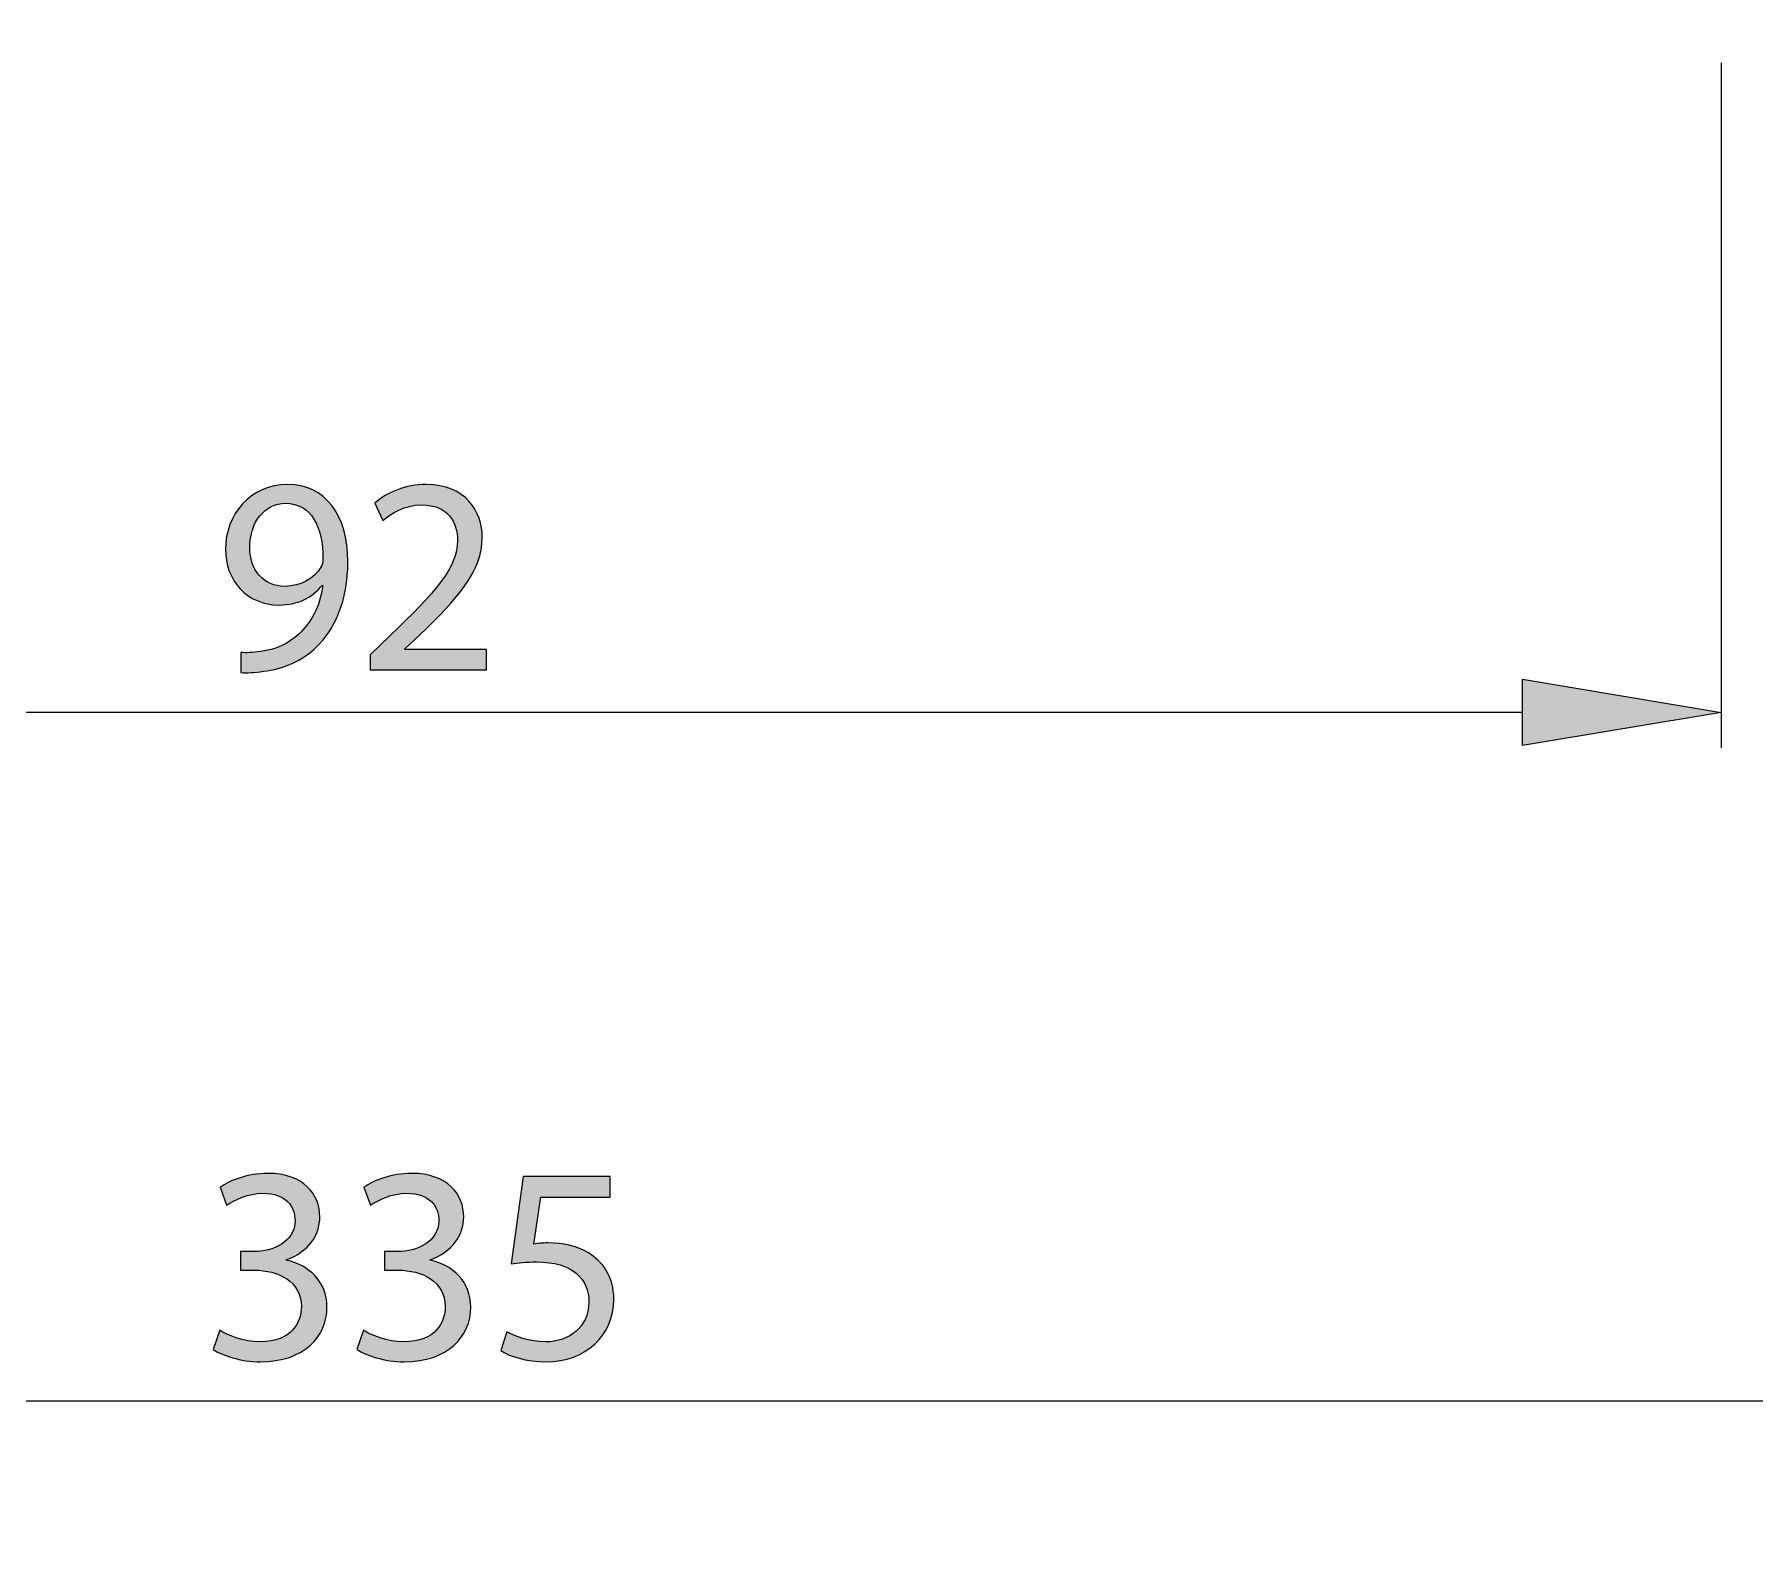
# Model space of a CAD drawing. Header units: inches. Extents: x 0.54 to 10.46, y 0.74 to 7.76.
# Drawn here: x 3.96 to 5.021, y 3.69 to 4.625 of the extents above; entities that cross this region are included whole.
import ezdxf

# ---------------------------------------------------------------- set-up
doc = ezdxf.new("R2010")
doc.units = ezdxf.units.IN
doc.header["$MEASUREMENT"] = 0
doc.layers.add('BG', color=7, linetype='Continuous')
doc.layers.add('MCG-INT-4FT', color=7, linetype='Continuous')

# ---------------------------------------------------------------- blocks, each defined once
blk = doc.blocks.new('block 2')
at = {"layer": 'BG', "true_color": 0xffffff}
h = blk.add_hatch(color=7, dxfattribs=at)
h.dxf.hatch_style = 2
edge = h.paths.add_edge_path()
edge.add_spline(control_points=[(10.296, 0.9061), (10.296, 0.9061), (0.8711, 0.9061), (0.8711, 0.9061), (0.8702, 0.9061), (0.8694, 0.9069), (0.8694, 0.9079), (0.8694, 0.9079), (0.8694, 7.5922), (0.8694, 7.5922), (0.8694, 7.5931), (0.8702, 7.5939), (0.8711, 7.5939), (0.8711, 7.5939), (10.296, 7.5939), (10.296, 7.5939), (10.297, 7.5939), (10.2977, 7.5931), (10.2977, 7.5922), (10.2977, 7.5922), (10.2977, 0.9079), (10.2977, 0.9079), (10.2977, 0.9069), (10.297, 0.9061), (10.296, 0.9061)], knot_values=[0, 0, 0, 0, 1, 1, 1, 2, 2, 2, 3, 3, 3, 4, 4, 4, 5, 5, 5, 6, 6, 6, 7, 7, 7, 8, 8, 8, 8], degree=3, periodic=1)
h.paths.add_polyline_path([(0.8729, 0.9096), (10.2943, 0.9096), (10.2943, 7.5904), (0.8729, 7.5904)])
at = {"layer": 'BG', "lineweight": 0}
blk.add_open_spline([(10.296, 0.9061), (10.296, 0.9061), (0.8711, 0.9061), (0.8711, 0.9061), (0.8702, 0.9061), (0.8694, 0.9069), (0.8694, 0.9079), (0.8694, 0.9079), (0.8694, 7.5922), (0.8694, 7.5922), (0.8694, 7.5931), (0.8702, 7.5939), (0.8711, 7.5939), (0.8711, 7.5939), (10.296, 7.5939), (10.296, 7.5939), (10.297, 7.5939), (10.2977, 7.5931), (10.2977, 7.5922), (10.2977, 7.5922), (10.2977, 0.9079), (10.2977, 0.9079), (10.2977, 0.9069), (10.297, 0.9061), (10.296, 0.9061)], degree=3, knots=[0, 0, 0, 0, 1, 1, 1, 2, 2, 2, 3, 3, 3, 4, 4, 4, 5, 5, 5, 6, 6, 6, 7, 7, 7, 8, 8, 8, 8], dxfattribs=at)
blk = doc.blocks.new('block 62')
at = {"layer": 'BG', "true_color": 0xffffff}
h = blk.add_hatch(color=7, dxfattribs=at)
h.dxf.hatch_style = 2
edge = h.paths.add_edge_path()
edge.add_spline(control_points=[(10.4631, 0.739), (10.4631, 0.739), (0.5369, 0.739), (0.5369, 0.739), (0.5359, 0.739), (0.5352, 0.7398), (0.5352, 0.7407), (0.5352, 0.7407), (0.5352, 7.7593), (0.5352, 7.7593), (0.5352, 7.7602), (0.5359, 7.761), (0.5369, 7.761), (0.5369, 7.761), (10.4631, 7.761), (10.4631, 7.761), (10.4641, 7.761), (10.4648, 7.7602), (10.4648, 7.7593), (10.4648, 7.7593), (10.4648, 0.7407), (10.4648, 0.7407), (10.4648, 0.7398), (10.4641, 0.739), (10.4631, 0.739)], knot_values=[0, 0, 0, 0, 1, 1, 1, 2, 2, 2, 3, 3, 3, 4, 4, 4, 5, 5, 5, 6, 6, 6, 7, 7, 7, 8, 8, 8, 8], degree=3, periodic=1)
h.paths.add_polyline_path([(0.5386, 0.7425), (10.4614, 0.7425), (10.4614, 7.7575), (0.5386, 7.7575)])
at = {"layer": 'BG', "lineweight": 0}
blk.add_open_spline([(10.4631, 0.739), (10.4631, 0.739), (0.5369, 0.739), (0.5369, 0.739), (0.5359, 0.739), (0.5352, 0.7398), (0.5352, 0.7407), (0.5352, 0.7407), (0.5352, 7.7593), (0.5352, 7.7593), (0.5352, 7.7602), (0.5359, 7.761), (0.5369, 7.761), (0.5369, 7.761), (10.4631, 7.761), (10.4631, 7.761), (10.4641, 7.761), (10.4648, 7.7602), (10.4648, 7.7593), (10.4648, 7.7593), (10.4648, 0.7407), (10.4648, 0.7407), (10.4648, 0.7398), (10.4641, 0.739), (10.4631, 0.739)], degree=3, knots=[0, 0, 0, 0, 1, 1, 1, 2, 2, 2, 3, 3, 3, 4, 4, 4, 5, 5, 5, 6, 6, 6, 7, 7, 7, 8, 8, 8, 8], dxfattribs=at)
blk = doc.blocks.new('block 2016')
at = {"layer": 'MCG-INT-4FT', "color": 179, "lineweight": 5, "true_color": 0x231f20}
blk.add_lwpolyline([(6.9158, 3.7826), (1.56, 3.7826)], dxfattribs=at)
blk = doc.blocks.new('block 2020')
at = {"layer": 'MCG-INT-4FT', "true_color": 0x231f20}
h = blk.add_hatch(color=179, dxfattribs=at)
h.dxf.hatch_style = 2
edge = h.paths.add_edge_path()
edge.add_spline(control_points=[(4.0744, 3.8263), (4.0787, 3.8235), (4.0888, 3.8192), (4.0993, 3.8192), (4.1188, 3.8192), (4.1249, 3.8316), (4.1247, 3.841), (4.1246, 3.8567), (4.1104, 3.8634), (4.0957, 3.8634), (4.0957, 3.8634), (4.0872, 3.8634), (4.0872, 3.8634), (4.0872, 3.8634), (4.0872, 3.8749), (4.0872, 3.8749), (4.0872, 3.8749), (4.0957, 3.8749), (4.0957, 3.8749), (4.1068, 3.8749), (4.1208, 3.8806), (4.1208, 3.8939), (4.1208, 3.9029), (4.1151, 3.9108), (4.101, 3.9108), (4.092, 3.9108), (4.0834, 3.9068), (4.0786, 3.9034), (4.0786, 3.9034), (4.0746, 3.9145), (4.0746, 3.9145), (4.0805, 3.9188), (4.0919, 3.9231), (4.104, 3.9231), (4.1261, 3.9231), (4.1361, 3.91), (4.1361, 3.8963), (4.1361, 3.8847), (4.1292, 3.8749), (4.1154, 3.8698), (4.1154, 3.8698), (4.1154, 3.8695), (4.1154, 3.8695), (4.1292, 3.8667), (4.1405, 3.8564), (4.1405, 3.8406), (4.1405, 3.8226), (4.1265, 3.8069), (4.0995, 3.8069), (4.0869, 3.8069), (4.0758, 3.8109), (4.0703, 3.8145), (4.0703, 3.8145), (4.0744, 3.8263), (4.0744, 3.8263)], knot_values=[0, 0, 0, 0, 1, 1, 1, 2, 2, 2, 3, 3, 3, 4, 4, 4, 5, 5, 5, 6, 6, 6, 7, 7, 7, 8, 8, 8, 9, 9, 9, 10, 10, 10, 11, 11, 11, 12, 12, 12, 13, 13, 13, 14, 14, 14, 15, 15, 15, 16, 16, 16, 17, 17, 17, 18, 18, 18, 18], degree=3, periodic=1)
h = blk.add_hatch(color=179, dxfattribs=at)
h.dxf.hatch_style = 2
edge = h.paths.add_edge_path()
edge.add_spline(control_points=[(4.1631, 3.8263), (4.1674, 3.8235), (4.1775, 3.8192), (4.188, 3.8192), (4.2076, 3.8192), (4.2136, 3.8316), (4.2134, 3.841), (4.2133, 3.8567), (4.1991, 3.8634), (4.1844, 3.8634), (4.1844, 3.8634), (4.1759, 3.8634), (4.1759, 3.8634), (4.1759, 3.8634), (4.1759, 3.8749), (4.1759, 3.8749), (4.1759, 3.8749), (4.1844, 3.8749), (4.1844, 3.8749), (4.1955, 3.8749), (4.2095, 3.8806), (4.2095, 3.8939), (4.2095, 3.9029), (4.2038, 3.9108), (4.1898, 3.9108), (4.1808, 3.9108), (4.1721, 3.9068), (4.1673, 3.9034), (4.1673, 3.9034), (4.1633, 3.9145), (4.1633, 3.9145), (4.1692, 3.9188), (4.1806, 3.9231), (4.1927, 3.9231), (4.2148, 3.9231), (4.2249, 3.91), (4.2249, 3.8963), (4.2249, 3.8847), (4.2179, 3.8749), (4.2041, 3.8698), (4.2041, 3.8698), (4.2041, 3.8695), (4.2041, 3.8695), (4.2179, 3.8667), (4.2292, 3.8564), (4.2292, 3.8406), (4.2292, 3.8226), (4.2152, 3.8069), (4.1882, 3.8069), (4.1756, 3.8069), (4.1645, 3.8109), (4.159, 3.8145), (4.159, 3.8145), (4.1631, 3.8263), (4.1631, 3.8263)], knot_values=[0, 0, 0, 0, 1, 1, 1, 2, 2, 2, 3, 3, 3, 4, 4, 4, 5, 5, 5, 6, 6, 6, 7, 7, 7, 8, 8, 8, 9, 9, 9, 10, 10, 10, 11, 11, 11, 12, 12, 12, 13, 13, 13, 14, 14, 14, 15, 15, 15, 16, 16, 16, 17, 17, 17, 18, 18, 18, 18], degree=3, periodic=1)
h = blk.add_hatch(color=179, dxfattribs=at)
h.dxf.hatch_style = 2
edge = h.paths.add_edge_path()
edge.add_spline(control_points=[(4.3153, 3.9084), (4.3153, 3.9084), (4.2724, 3.9084), (4.2724, 3.9084), (4.2724, 3.9084), (4.2681, 3.8795), (4.2681, 3.8795), (4.2707, 3.8799), (4.2731, 3.8802), (4.2772, 3.8802), (4.2859, 3.8802), (4.2945, 3.8783), (4.3015, 3.8742), (4.3103, 3.8692), (4.3175, 3.8595), (4.3175, 3.8453), (4.3175, 3.8233), (4.3001, 3.8069), (4.2757, 3.8069), (4.2634, 3.8069), (4.253, 3.8104), (4.2477, 3.8138), (4.2477, 3.8138), (4.2515, 3.8254), (4.2515, 3.8254), (4.2562, 3.8226), (4.2653, 3.8192), (4.2755, 3.8192), (4.2899, 3.8192), (4.3021, 3.8285), (4.3021, 3.8436), (4.302, 3.8581), (4.2923, 3.8685), (4.2698, 3.8685), (4.2634, 3.8685), (4.2584, 3.8678), (4.2542, 3.8673), (4.2542, 3.8673), (4.2615, 3.9212), (4.2615, 3.9212), (4.2615, 3.9212), (4.3153, 3.9212), (4.3153, 3.9212), (4.3153, 3.9212), (4.3153, 3.9084), (4.3153, 3.9084)], knot_values=[0, 0, 0, 0, 1, 1, 1, 2, 2, 2, 3, 3, 3, 4, 4, 4, 5, 5, 5, 6, 6, 6, 7, 7, 7, 8, 8, 8, 9, 9, 9, 10, 10, 10, 11, 11, 11, 12, 12, 12, 13, 13, 13, 14, 14, 14, 15, 15, 15, 15], degree=3, periodic=1)
at = {"layer": 'MCG-INT-4FT', "lineweight": 0}
for points, knots in [([(4.0744, 3.8263), (4.0787, 3.8235), (4.0888, 3.8192), (4.0993, 3.8192), (4.1188, 3.8192), (4.1249, 3.8316), (4.1247, 3.841), (4.1246, 3.8567), (4.1104, 3.8634), (4.0957, 3.8634), (4.0957, 3.8634), (4.0872, 3.8634), (4.0872, 3.8634), (4.0872, 3.8634), (4.0872, 3.8749), (4.0872, 3.8749), (4.0872, 3.8749), (4.0957, 3.8749), (4.0957, 3.8749), (4.1068, 3.8749), (4.1208, 3.8806), (4.1208, 3.8939), (4.1208, 3.9029), (4.1151, 3.9108), (4.101, 3.9108), (4.092, 3.9108), (4.0834, 3.9068), (4.0786, 3.9034), (4.0786, 3.9034), (4.0746, 3.9145), (4.0746, 3.9145), (4.0805, 3.9188), (4.0919, 3.9231), (4.104, 3.9231), (4.1261, 3.9231), (4.1361, 3.91), (4.1361, 3.8963), (4.1361, 3.8847), (4.1292, 3.8749), (4.1154, 3.8698), (4.1154, 3.8698), (4.1154, 3.8695), (4.1154, 3.8695), (4.1292, 3.8667), (4.1405, 3.8564), (4.1405, 3.8406), (4.1405, 3.8226), (4.1265, 3.8069), (4.0995, 3.8069), (4.0869, 3.8069), (4.0758, 3.8109), (4.0703, 3.8145), (4.0703, 3.8145), (4.0744, 3.8263), (4.0744, 3.8263)], [0, 0, 0, 0, 1, 1, 1, 2, 2, 2, 3, 3, 3, 4, 4, 4, 5, 5, 5, 6, 6, 6, 7, 7, 7, 8, 8, 8, 9, 9, 9, 10, 10, 10, 11, 11, 11, 12, 12, 12, 13, 13, 13, 14, 14, 14, 15, 15, 15, 16, 16, 16, 17, 17, 17, 18, 18, 18, 18]), ([(4.1631, 3.8263), (4.1674, 3.8235), (4.1775, 3.8192), (4.188, 3.8192), (4.2076, 3.8192), (4.2136, 3.8316), (4.2134, 3.841), (4.2133, 3.8567), (4.1991, 3.8634), (4.1844, 3.8634), (4.1844, 3.8634), (4.1759, 3.8634), (4.1759, 3.8634), (4.1759, 3.8634), (4.1759, 3.8749), (4.1759, 3.8749), (4.1759, 3.8749), (4.1844, 3.8749), (4.1844, 3.8749), (4.1955, 3.8749), (4.2095, 3.8806), (4.2095, 3.8939), (4.2095, 3.9029), (4.2038, 3.9108), (4.1898, 3.9108), (4.1808, 3.9108), (4.1721, 3.9068), (4.1673, 3.9034), (4.1673, 3.9034), (4.1633, 3.9145), (4.1633, 3.9145), (4.1692, 3.9188), (4.1806, 3.9231), (4.1927, 3.9231), (4.2148, 3.9231), (4.2249, 3.91), (4.2249, 3.8963), (4.2249, 3.8847), (4.2179, 3.8749), (4.2041, 3.8698), (4.2041, 3.8698), (4.2041, 3.8695), (4.2041, 3.8695), (4.2179, 3.8667), (4.2292, 3.8564), (4.2292, 3.8406), (4.2292, 3.8226), (4.2152, 3.8069), (4.1882, 3.8069), (4.1756, 3.8069), (4.1645, 3.8109), (4.159, 3.8145), (4.159, 3.8145), (4.1631, 3.8263), (4.1631, 3.8263)], [0, 0, 0, 0, 1, 1, 1, 2, 2, 2, 3, 3, 3, 4, 4, 4, 5, 5, 5, 6, 6, 6, 7, 7, 7, 8, 8, 8, 9, 9, 9, 10, 10, 10, 11, 11, 11, 12, 12, 12, 13, 13, 13, 14, 14, 14, 15, 15, 15, 16, 16, 16, 17, 17, 17, 18, 18, 18, 18]), ([(4.3153, 3.9084), (4.3153, 3.9084), (4.2724, 3.9084), (4.2724, 3.9084), (4.2724, 3.9084), (4.2681, 3.8795), (4.2681, 3.8795), (4.2707, 3.8799), (4.2731, 3.8802), (4.2772, 3.8802), (4.2859, 3.8802), (4.2945, 3.8783), (4.3015, 3.8742), (4.3103, 3.8692), (4.3175, 3.8595), (4.3175, 3.8453), (4.3175, 3.8233), (4.3001, 3.8069), (4.2757, 3.8069), (4.2634, 3.8069), (4.253, 3.8104), (4.2477, 3.8138), (4.2477, 3.8138), (4.2515, 3.8254), (4.2515, 3.8254), (4.2562, 3.8226), (4.2653, 3.8192), (4.2755, 3.8192), (4.2899, 3.8192), (4.3021, 3.8285), (4.3021, 3.8436), (4.302, 3.8581), (4.2923, 3.8685), (4.2698, 3.8685), (4.2634, 3.8685), (4.2584, 3.8678), (4.2542, 3.8673), (4.2542, 3.8673), (4.2615, 3.9212), (4.2615, 3.9212), (4.2615, 3.9212), (4.3153, 3.9212), (4.3153, 3.9212), (4.3153, 3.9212), (4.3153, 3.9084), (4.3153, 3.9084)], [0, 0, 0, 0, 1, 1, 1, 2, 2, 2, 3, 3, 3, 4, 4, 4, 5, 5, 5, 6, 6, 6, 7, 7, 7, 8, 8, 8, 9, 9, 9, 10, 10, 10, 11, 11, 11, 12, 12, 12, 13, 13, 13, 14, 14, 14, 15, 15, 15, 15])]:
    blk.add_open_spline(points, degree=3, knots=knots, dxfattribs=at)
blk = doc.blocks.new('block 2019')
at = {"layer": 'MCG-INT-4FT'}
blk.add_blockref('block 2020', (0, 0), dxfattribs=at)
blk = doc.blocks.new('block 2021')
at = {"layer": 'MCG-INT-4FT', "color": 179, "lineweight": 5, "true_color": 0x231f20}
blk.add_lwpolyline([(5.0007, 4.608), (5.0007, 4.1855)], dxfattribs=at)
blk = doc.blocks.new('block 2023')
at = {"layer": 'MCG-INT-4FT', "color": 179, "lineweight": 5, "true_color": 0x231f20}
blk.add_lwpolyline([(4.8782, 4.2074), (3.4965, 4.2074)], dxfattribs=at)
blk = doc.blocks.new('block 2024')
at = {"layer": 'MCG-INT-4FT', "true_color": 0x231f20}
h = blk.add_hatch(color=179, dxfattribs=at)
h.dxf.hatch_style = 2
h.paths.add_polyline_path([(4.8782, 4.2278), (5.0007, 4.2074), (4.8782, 4.187)])
at = {"layer": 'MCG-INT-4FT', "lineweight": 0}
blk.add_lwpolyline([(4.8782, 4.2278), (5.0007, 4.2074), (4.8782, 4.187), (4.8782, 4.2278)], dxfattribs=at)
blk = doc.blocks.new('block 2027')
at = {"layer": 'MCG-INT-4FT', "true_color": 0x231f20}
h = blk.add_hatch(color=179, dxfattribs=at)
h.dxf.hatch_style = 2
edge = h.paths.add_edge_path()
edge.add_spline(control_points=[(4.0874, 4.2443), (4.0906, 4.244), (4.0945, 4.2443), (4.0996, 4.2449), (4.1085, 4.2461), (4.1168, 4.2497), (4.1232, 4.2557), (4.1306, 4.2625), (4.136, 4.2723), (4.138, 4.2857), (4.138, 4.2857), (4.1375, 4.2857), (4.1375, 4.2857), (4.1313, 4.2781), (4.1223, 4.2736), (4.1111, 4.2736), (4.0908, 4.2736), (4.0779, 4.2888), (4.0779, 4.308), (4.0779, 4.3292), (4.0932, 4.3479), (4.1162, 4.3479), (4.1392, 4.3479), (4.1534, 4.3292), (4.1534, 4.3005), (4.1534, 4.2758), (4.1451, 4.2585), (4.1341, 4.2478), (4.1254, 4.2393), (4.1135, 4.2341), (4.1014, 4.2327), (4.0958, 4.2319), (4.091, 4.2317), (4.0874, 4.2319), (4.0874, 4.2319), (4.0874, 4.2443), (4.0874, 4.2443)], knot_values=[0, 0, 0, 0, 1, 1, 1, 2, 2, 2, 3, 3, 3, 4, 4, 4, 5, 5, 5, 6, 6, 6, 7, 7, 7, 8, 8, 8, 9, 9, 9, 10, 10, 10, 11, 11, 11, 12, 12, 12, 12], degree=3, periodic=1)
edge = h.paths.add_edge_path()
edge.add_spline(control_points=[(4.0929, 4.309), (4.0929, 4.295), (4.1014, 4.2851), (4.1145, 4.2851), (4.1247, 4.2851), (4.1327, 4.2902), (4.1367, 4.2969), (4.1375, 4.2983), (4.138, 4.3), (4.138, 4.3024), (4.138, 4.3216), (4.1309, 4.3363), (4.115, 4.3363), (4.1021, 4.3363), (4.0929, 4.3249), (4.0929, 4.309)], knot_values=[0, 0, 0, 0, 1, 1, 1, 2, 2, 2, 3, 3, 3, 4, 4, 4, 5, 5, 5, 5], degree=3, periodic=1)
h = blk.add_hatch(color=179, dxfattribs=at)
h.dxf.hatch_style = 2
edge = h.paths.add_edge_path()
edge.add_spline(control_points=[(4.1672, 4.2336), (4.1672, 4.2336), (4.1672, 4.2429), (4.1672, 4.2429), (4.1672, 4.2429), (4.1792, 4.2545), (4.1792, 4.2545), (4.2079, 4.2819), (4.2209, 4.2964), (4.221, 4.3133), (4.221, 4.3247), (4.2155, 4.3353), (4.1987, 4.3353), (4.1885, 4.3353), (4.1801, 4.3301), (4.1749, 4.3258), (4.1749, 4.3258), (4.17, 4.3365), (4.17, 4.3365), (4.1778, 4.3431), (4.1889, 4.3479), (4.2018, 4.3479), (4.226, 4.3479), (4.2363, 4.3313), (4.2363, 4.3152), (4.2363, 4.2945), (4.2212, 4.2777), (4.1975, 4.2549), (4.1975, 4.2549), (4.1885, 4.2466), (4.1885, 4.2466), (4.1885, 4.2466), (4.1885, 4.2462), (4.1885, 4.2462), (4.1885, 4.2462), (4.239, 4.2462), (4.239, 4.2462), (4.239, 4.2462), (4.239, 4.2336), (4.239, 4.2336), (4.239, 4.2336), (4.1672, 4.2336), (4.1672, 4.2336)], knot_values=[0, 0, 0, 0, 1, 1, 1, 2, 2, 2, 3, 3, 3, 4, 4, 4, 5, 5, 5, 6, 6, 6, 7, 7, 7, 8, 8, 8, 9, 9, 9, 10, 10, 10, 11, 11, 11, 12, 12, 12, 13, 13, 13, 14, 14, 14, 14], degree=3, periodic=1)
at = {"layer": 'MCG-INT-4FT', "lineweight": 0}
for points, knots in [([(4.0874, 4.2443), (4.0906, 4.244), (4.0945, 4.2443), (4.0996, 4.2449), (4.1085, 4.2461), (4.1168, 4.2497), (4.1232, 4.2557), (4.1306, 4.2625), (4.136, 4.2723), (4.138, 4.2857), (4.138, 4.2857), (4.1375, 4.2857), (4.1375, 4.2857), (4.1313, 4.2781), (4.1223, 4.2736), (4.1111, 4.2736), (4.0908, 4.2736), (4.0779, 4.2888), (4.0779, 4.308), (4.0779, 4.3292), (4.0932, 4.3479), (4.1162, 4.3479), (4.1392, 4.3479), (4.1534, 4.3292), (4.1534, 4.3005), (4.1534, 4.2758), (4.1451, 4.2585), (4.1341, 4.2478), (4.1254, 4.2393), (4.1135, 4.2341), (4.1014, 4.2327), (4.0958, 4.2319), (4.091, 4.2317), (4.0874, 4.2319), (4.0874, 4.2319), (4.0874, 4.2443), (4.0874, 4.2443)], [0, 0, 0, 0, 1, 1, 1, 2, 2, 2, 3, 3, 3, 4, 4, 4, 5, 5, 5, 6, 6, 6, 7, 7, 7, 8, 8, 8, 9, 9, 9, 10, 10, 10, 11, 11, 11, 12, 12, 12, 12]), ([(4.1672, 4.2336), (4.1672, 4.2336), (4.1672, 4.2429), (4.1672, 4.2429), (4.1672, 4.2429), (4.1792, 4.2545), (4.1792, 4.2545), (4.2079, 4.2819), (4.2209, 4.2964), (4.221, 4.3133), (4.221, 4.3247), (4.2155, 4.3353), (4.1987, 4.3353), (4.1885, 4.3353), (4.1801, 4.3301), (4.1749, 4.3258), (4.1749, 4.3258), (4.17, 4.3365), (4.17, 4.3365), (4.1778, 4.3431), (4.1889, 4.3479), (4.2018, 4.3479), (4.226, 4.3479), (4.2363, 4.3313), (4.2363, 4.3152), (4.2363, 4.2945), (4.2212, 4.2777), (4.1975, 4.2549), (4.1975, 4.2549), (4.1885, 4.2466), (4.1885, 4.2466), (4.1885, 4.2466), (4.1885, 4.2462), (4.1885, 4.2462), (4.1885, 4.2462), (4.239, 4.2462), (4.239, 4.2462), (4.239, 4.2462), (4.239, 4.2336), (4.239, 4.2336), (4.239, 4.2336), (4.1672, 4.2336), (4.1672, 4.2336)], [0, 0, 0, 0, 1, 1, 1, 2, 2, 2, 3, 3, 3, 4, 4, 4, 5, 5, 5, 6, 6, 6, 7, 7, 7, 8, 8, 8, 9, 9, 9, 10, 10, 10, 11, 11, 11, 12, 12, 12, 13, 13, 13, 14, 14, 14, 14]), ([(4.0929, 4.309), (4.0929, 4.295), (4.1014, 4.2851), (4.1145, 4.2851), (4.1247, 4.2851), (4.1327, 4.2902), (4.1367, 4.2969), (4.1375, 4.2983), (4.138, 4.3), (4.138, 4.3024), (4.138, 4.3216), (4.1309, 4.3363), (4.115, 4.3363), (4.1021, 4.3363), (4.0929, 4.3249), (4.0929, 4.309)], [0, 0, 0, 0, 1, 1, 1, 2, 2, 2, 3, 3, 3, 4, 4, 4, 5, 5, 5, 5])]:
    blk.add_open_spline(points, degree=3, knots=knots, dxfattribs=at)
blk = doc.blocks.new('block 2026')
at = {"layer": 'MCG-INT-4FT'}
blk.add_blockref('block 2027', (0, 0), dxfattribs=at)

msp = doc.modelspace()

# ---------------------------------------------------------------- block references
at = {"layer": 'BG'}
for name in ['block 62', 'block 2']:
    msp.add_blockref(name, (0, 0), dxfattribs=at)
at = {"layer": 'MCG-INT-4FT'}
for name in ['block 2021', 'block 2026', 'block 2024', 'block 2023', 'block 2019', 'block 2016']:
    msp.add_blockref(name, (0, 0), dxfattribs=at)

doc.saveas('drawing.dxf')
